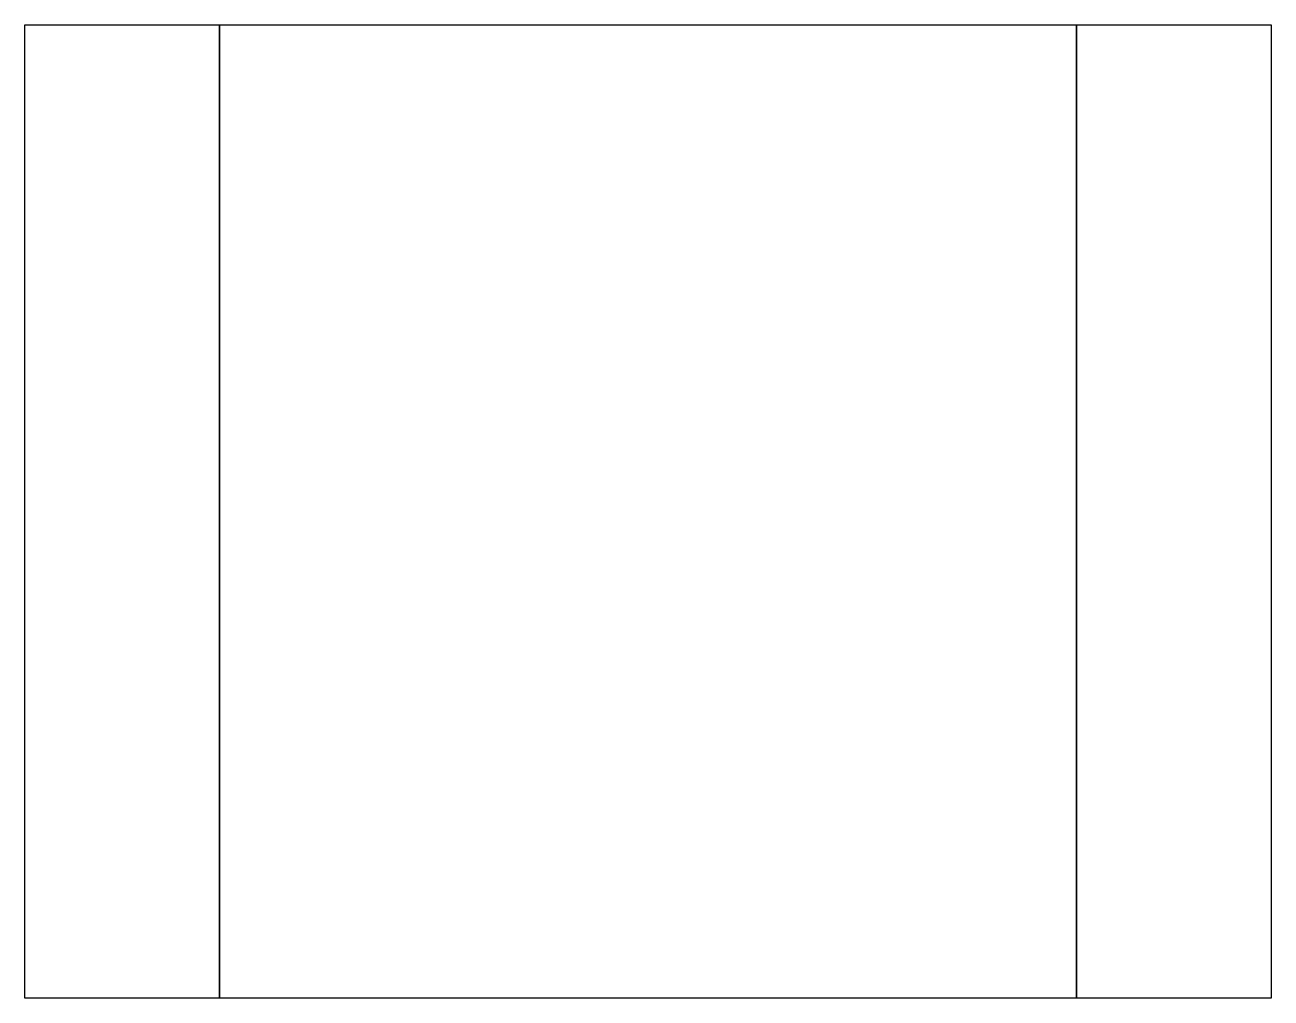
# Model space of a CAD drawing. Extents: x -1.6 to 1.6, y -1.25 to 1.25.
import ezdxf

# ---------------------------------------------------------------- set-up
doc = ezdxf.new("R2010")
doc.units = 0
doc.layers.get('0').update_dxf_attribs({"linetype": 'CONTINUOUS'})

# ---------------------------------------------------------------- blocks, each defined once
blk = doc.blocks.new('*U2')
at = {"color": 254, "extrusion": (0, 1, 0)}
for p, q in [((1.1, 1.25, 0.78), (1.6, 1.25, 0.78)), ((1.1, 1.25), (1.6, 1.25)), ((1.1, 1.25, 0.78), (1.1, 1.25)), ((1.6, 1.25, 0.78), (1.6, 1.25))]:
    blk.add_line(p, q, dxfattribs=at)
at = {"color": 254, "extrusion": (-1, 0, 0)}
for p, q in [((1.1, -1.25, 0.78), (1.1, 1.25, 0.78)), ((1.1, 1.25, 0.78), (1.1, 1.25)), ((1.1, -1.25), (1.1, 1.25)), ((1.1, -1.25, 0.78), (1.1, -1.25))]:
    blk.add_line(p, q, dxfattribs=at)
at = {"color": 254, "extrusion": (0, 0, -1)}
for p, q in [((1.1, -1.25), (1.1, 1.25)), ((1.1, 1.25), (1.6, 1.25)), ((1.6, 1.25), (1.6, -1.25)), ((1.6, -1.25), (1.1, -1.25))]:
    blk.add_line(p, q, dxfattribs=at)
at = {"color": 254}
for p, q in [((1.1, 1.25, 0.78), (1.6, 1.25, 0.78)), ((1.1, -1.25, 0.78), (1.1, 1.25, 0.78)), ((1.6, 1.25, 0.78), (1.6, -1.25, 0.78)), ((1.6, -1.25, 0.78), (1.1, -1.25, 0.78))]:
    blk.add_line(p, q, dxfattribs=at)
at = {"color": 254, "extrusion": (1, 0, 0)}
for p, q in [((1.6, 1.25, 0.78), (1.6, -1.25, 0.78)), ((1.6, 1.25), (1.6, -1.25)), ((1.6, 1.25, 0.78), (1.6, 1.25)), ((1.6, -1.25, 0.78), (1.6, -1.25))]:
    blk.add_line(p, q, dxfattribs=at)
at = {"color": 254, "extrusion": (0, -1, 0)}
for p, q in [((1.6, -1.25, 0.78), (1.1, -1.25, 0.78)), ((1.1, -1.25, 0.78), (1.1, -1.25)), ((1.6, -1.25), (1.1, -1.25)), ((1.6, -1.25, 0.78), (1.6, -1.25))]:
    blk.add_line(p, q, dxfattribs=at)
blk = doc.blocks.new('*U3')
at = {"color": 61, "extrusion": (0, 1, 0)}
for p, q in [((-1.1, 1.25, 0.78), (1.1, 1.25, 0.78)), ((-1.1, 1.25), (1.1, 1.25)), ((-1.1, 1.25, 0.78), (-1.1, 1.25)), ((1.1, 1.25, 0.78), (1.1, 1.25))]:
    blk.add_line(p, q, dxfattribs=at)
at = {"color": 61, "extrusion": (-1, 0, 0)}
for p, q in [((-1.1, -1.25, 0.78), (-1.1, 1.25, 0.78)), ((-1.1, 1.25, 0.78), (-1.1, 1.25)), ((-1.1, -1.25), (-1.1, 1.25)), ((-1.1, -1.25, 0.78), (-1.1, -1.25))]:
    blk.add_line(p, q, dxfattribs=at)
at = {"color": 61, "extrusion": (0, 0, -1)}
for p, q in [((-1.1, -1.25), (-1.1, 1.25)), ((-1.1, 1.25), (1.1, 1.25)), ((1.1, 1.25), (1.1, -1.25)), ((1.1, -1.25), (-1.1, -1.25))]:
    blk.add_line(p, q, dxfattribs=at)
at = {"color": 61}
for p, q in [((-1.1, 1.25, 0.78), (1.1, 1.25, 0.78)), ((-1.1, -1.25, 0.78), (-1.1, 1.25, 0.78)), ((1.1, 1.25, 0.78), (1.1, -1.25, 0.78)), ((1.1, -1.25, 0.78), (-1.1, -1.25, 0.78))]:
    blk.add_line(p, q, dxfattribs=at)
at = {"color": 61, "extrusion": (1, 0, 0)}
for p, q in [((1.1, 1.25, 0.78), (1.1, -1.25, 0.78)), ((1.1, 1.25), (1.1, -1.25)), ((1.1, 1.25, 0.78), (1.1, 1.25)), ((1.1, -1.25, 0.78), (1.1, -1.25))]:
    blk.add_line(p, q, dxfattribs=at)
at = {"color": 61, "extrusion": (0, -1, 0)}
for p, q in [((1.1, -1.25, 0.78), (-1.1, -1.25, 0.78)), ((-1.1, -1.25, 0.78), (-1.1, -1.25)), ((1.1, -1.25), (-1.1, -1.25)), ((1.1, -1.25, 0.78), (1.1, -1.25))]:
    blk.add_line(p, q, dxfattribs=at)
blk = doc.blocks.new('*U4')
at = {"color": 254, "extrusion": (-1, 0, 0)}
for p, q in [((-1.6, -1.25, 0.78), (-1.6, 1.25, 0.78)), ((-1.6, 1.25, 0.78), (-1.6, 1.25)), ((-1.6, -1.25), (-1.6, 1.25)), ((-1.6, -1.25, 0.78), (-1.6, -1.25))]:
    blk.add_line(p, q, dxfattribs=at)
at = {"color": 254, "extrusion": (0, 1, 0)}
for p, q in [((-1.6, 1.25, 0.78), (-1.1, 1.25, 0.78)), ((-1.6, 1.25), (-1.1, 1.25)), ((-1.6, 1.25, 0.78), (-1.6, 1.25)), ((-1.1, 1.25, 0.78), (-1.1, 1.25))]:
    blk.add_line(p, q, dxfattribs=at)
at = {"color": 254, "extrusion": (0, 0, -1)}
for p, q in [((-1.6, 1.25), (-1.1, 1.25)), ((-1.6, -1.25), (-1.6, 1.25)), ((-1.1, 1.25), (-1.1, -1.25)), ((-1.1, -1.25), (-1.6, -1.25))]:
    blk.add_line(p, q, dxfattribs=at)
at = {"color": 254}
for p, q in [((-1.6, 1.25, 0.78), (-1.1, 1.25, 0.78)), ((-1.6, -1.25, 0.78), (-1.6, 1.25, 0.78)), ((-1.1, 1.25, 0.78), (-1.1, -1.25, 0.78)), ((-1.1, -1.25, 0.78), (-1.6, -1.25, 0.78))]:
    blk.add_line(p, q, dxfattribs=at)
at = {"color": 254, "extrusion": (1, 0, 0)}
for p, q in [((-1.1, 1.25, 0.78), (-1.1, -1.25, 0.78)), ((-1.1, 1.25), (-1.1, -1.25)), ((-1.1, 1.25, 0.78), (-1.1, 1.25)), ((-1.1, -1.25, 0.78), (-1.1, -1.25))]:
    blk.add_line(p, q, dxfattribs=at)
at = {"color": 254, "extrusion": (0, -1, 0)}
for p, q in [((-1.1, -1.25, 0.78), (-1.6, -1.25, 0.78)), ((-1.6, -1.25, 0.78), (-1.6, -1.25)), ((-1.1, -1.25), (-1.6, -1.25)), ((-1.1, -1.25, 0.78), (-1.1, -1.25))]:
    blk.add_line(p, q, dxfattribs=at)

msp = doc.modelspace()

# ---------------------------------------------------------------- block references
for name in ['*U4', '*U3', '*U2']:
    msp.add_blockref(name, (0, 0))

doc.saveas('drawing.dxf')
